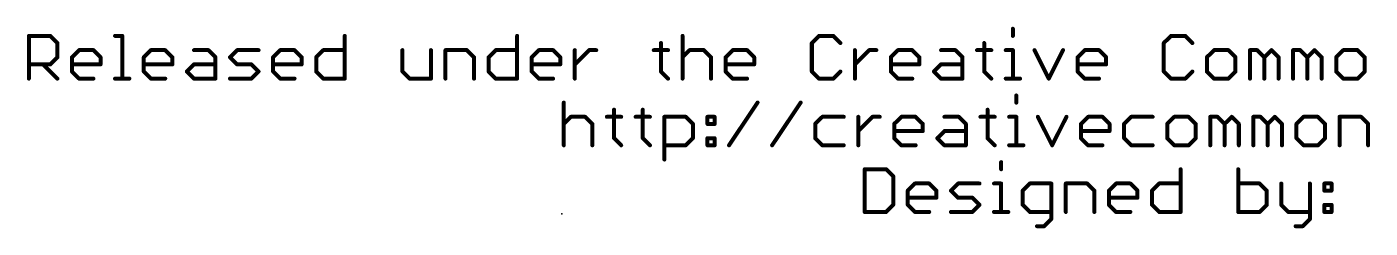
# Model space of a CAD drawing. Extents: x -74 to 33, y -13 to 31.
# Drawn here: x -73.7 to -22.6, y -13.2 to -5.6 of the extents above; entities that cross this region are included whole.
import ezdxf

# ---------------------------------------------------------------- set-up
doc = ezdxf.new("R2010")
doc.units = 0
doc.layers.add('23', color=53, linetype='CONTINUOUS')
doc.layers.add('27', color=253, linetype='CONTINUOUS')

msp = doc.modelspace()

# ---------------------------------------------------------------- linework, layer by layer
at = {"layer": '23'}
msp.add_point((-53.34, -12.7), dxfattribs=at)
at = {"layer": '27', "const_width": 0.1524}
for points in [[(-36.2038, -5.6456), (-36.2038, -5.9168)], [(-73.5838, -7.5438), (-73.5838, -5.9168)], [(-73.5838, -5.9168), (-72.7703, -5.9168)], [(-72.7703, -5.9168), (-72.4991, -6.188)], [(-72.4991, -6.188), (-72.4991, -6.7303)], [(-70.3095, -5.9168), (-70.0383, -5.9168)], [(-70.0383, -5.9168), (-70.0383, -7.5438)], [(-61.5848, -5.9168), (-61.5848, -7.5438)], [(-55.0361, -5.9168), (-55.0361, -7.5438)], [(-49.5739, -6.188), (-49.5739, -7.2726)], [(-48.7536, -5.9168), (-48.7536, -7.5438)], [(-43.571, -5.9168), (-43.8421, -6.188)], [(-43.8421, -6.188), (-43.8421, -7.2726)], [(-43.0286, -5.9168), (-43.571, -5.9168)], [(-42.7575, -6.188), (-43.0286, -5.9168)], [(-37.2952, -6.188), (-37.2952, -7.2726)], [(-30.2009, -5.9168), (-30.472, -6.188)], [(-30.472, -6.188), (-30.472, -7.2726)], [(-29.6585, -5.9168), (-30.2009, -5.9168)], [(-29.3874, -6.188), (-29.6585, -5.9168)], [(-71.9466, -6.7303), (-71.6755, -6.4591)], [(-71.6755, -6.4591), (-71.1332, -6.4591)], [(-71.1332, -6.4591), (-70.862, -6.7303)], [(-69.2181, -6.7303), (-68.9469, -6.4591)], [(-68.9469, -6.4591), (-68.4046, -6.4591)], [(-68.4046, -6.4591), (-68.1334, -6.7303)], [(-67.3097, -6.4591), (-66.7674, -6.4591)], [(-66.7674, -6.4591), (-66.4962, -6.7303)], [(-65.9437, -6.7303), (-65.6726, -6.4591)], [(-65.6726, -6.4591), (-64.8591, -6.4591)], [(-64.3066, -6.7303), (-64.0354, -6.4591)], [(-64.0354, -6.4591), (-63.4931, -6.4591)], [(-63.4931, -6.4591), (-63.2219, -6.7303)], [(-62.6694, -6.7303), (-62.3983, -6.4591)], [(-62.3983, -6.4591), (-61.5848, -6.4591)], [(-59.3951, -6.4591), (-59.3951, -7.2726)], [(-58.3105, -7.5438), (-58.3105, -6.4591)], [(-57.758, -7.5438), (-57.758, -6.4591)], [(-57.758, -6.4591), (-56.9445, -6.4591)], [(-56.9445, -6.4591), (-56.6733, -6.7303)], [(-56.1208, -6.7303), (-55.8496, -6.4591)], [(-55.8496, -6.4591), (-55.0361, -6.4591)], [(-54.4836, -6.7303), (-54.2125, -6.4591)], [(-54.2125, -6.4591), (-53.6701, -6.4591)], [(-53.6701, -6.4591), (-53.399, -6.7303)], [(-52.8465, -7.5438), (-52.8465, -6.4591)], [(-52.8465, -7.0015), (-52.3042, -6.4591)], [(-52.3042, -6.4591), (-52.033, -6.4591)], [(-49.845, -6.4591), (-49.3027, -6.4591)], [(-48.7536, -6.7303), (-48.4824, -6.4591)], [(-48.4824, -6.4591), (-47.9401, -6.4591)], [(-47.9401, -6.4591), (-47.6689, -6.7303)], [(-47.1164, -6.7303), (-46.8453, -6.4591)], [(-46.8453, -6.4591), (-46.3029, -6.4591)], [(-46.3029, -6.4591), (-46.0318, -6.7303)], [(-42.205, -7.5438), (-42.205, -6.4591)], [(-42.205, -7.0015), (-41.6626, -6.4591)], [(-41.6626, -6.4591), (-41.3915, -6.4591)], [(-40.8407, -6.7303), (-40.5695, -6.4591)], [(-40.5695, -6.4591), (-40.0272, -6.4591)], [(-40.0272, -6.4591), (-39.756, -6.7303)], [(-38.9324, -6.4591), (-38.39, -6.4591)], [(-38.39, -6.4591), (-38.1189, -6.7303)], [(-37.5664, -6.4591), (-37.024, -6.4591)], [(-36.4749, -6.4591), (-36.2038, -6.4591)], [(-36.2038, -6.4591), (-36.2038, -7.5438)], [(-35.3835, -6.4591), (-34.8412, -7.5438)], [(-34.8412, -7.5438), (-34.2988, -6.4591)], [(-33.7463, -6.7303), (-33.4752, -6.4591)], [(-33.4752, -6.4591), (-32.9328, -6.4591)], [(-32.9328, -6.4591), (-32.6617, -6.7303)], [(-28.5637, -6.4591), (-28.8349, -6.7303)], [(-28.0214, -6.4591), (-28.5637, -6.4591)], [(-27.7502, -6.7303), (-28.0214, -6.4591)], [(-27.1977, -7.5438), (-27.1977, -6.4591)], [(-27.1977, -6.4591), (-26.9265, -6.4591)], [(-26.9265, -6.4591), (-26.6554, -6.7303)], [(-26.6554, -6.7303), (-26.3842, -6.4591)], [(-26.3842, -6.4591), (-26.113, -6.7303)], [(-25.5606, -7.5438), (-25.5606, -6.4591)], [(-25.5606, -6.4591), (-25.2894, -6.4591)], [(-25.2894, -6.4591), (-25.0182, -6.7303)], [(-25.0182, -6.7303), (-24.7471, -6.4591)], [(-24.7471, -6.4591), (-24.4759, -6.7303)], [(-23.6522, -6.4591), (-23.9234, -6.7303)], [(-23.1099, -6.4591), (-23.6522, -6.4591)], [(-22.8387, -6.7303), (-23.1099, -6.4591)], [(-72.7703, -7.0015), (-73.5838, -7.0015)], [(-73.0415, -7.0015), (-72.4991, -7.5438)], [(-72.4991, -6.7303), (-72.7703, -7.0015)], [(-71.9466, -7.2726), (-71.9466, -6.7303)], [(-70.862, -7.0015), (-71.9466, -7.0015)], [(-70.862, -6.7303), (-70.862, -7.0015)], [(-69.2181, -7.2726), (-69.2181, -6.7303)], [(-68.1334, -7.0015), (-69.2181, -7.0015)], [(-68.1334, -6.7303), (-68.1334, -7.0015)], [(-67.5809, -7.2726), (-67.3097, -7.0015)], [(-67.3097, -7.0015), (-66.4962, -7.0015)], [(-66.4962, -6.7303), (-66.4962, -7.5438)], [(-65.6726, -7.0015), (-65.9437, -6.7303)], [(-65.1302, -7.0015), (-65.6726, -7.0015)], [(-64.8591, -7.2726), (-65.1302, -7.0015)], [(-64.3066, -7.2726), (-64.3066, -6.7303)], [(-63.2219, -7.0015), (-64.3066, -7.0015)], [(-63.2219, -6.7303), (-63.2219, -7.0015)], [(-62.6694, -7.2726), (-62.6694, -6.7303)], [(-56.6733, -6.7303), (-56.6733, -7.5438)], [(-56.1208, -7.2726), (-56.1208, -6.7303)], [(-54.4836, -7.2726), (-54.4836, -6.7303)], [(-53.399, -7.0015), (-54.4836, -7.0015)], [(-53.399, -6.7303), (-53.399, -7.0015)], [(-47.6689, -6.7303), (-47.6689, -7.5438)], [(-47.1164, -7.2726), (-47.1164, -6.7303)], [(-46.0318, -7.0015), (-47.1164, -7.0015)], [(-46.0318, -6.7303), (-46.0318, -7.0015)], [(-40.8407, -7.2726), (-40.8407, -6.7303)], [(-39.756, -7.0015), (-40.8407, -7.0015)], [(-39.756, -6.7303), (-39.756, -7.0015)], [(-39.2035, -7.2726), (-38.9324, -7.0015)], [(-38.9324, -7.0015), (-38.1189, -7.0015)], [(-38.1189, -6.7303), (-38.1189, -7.5438)], [(-33.7463, -7.2726), (-33.7463, -6.7303)], [(-32.6617, -7.0015), (-33.7463, -7.0015)], [(-32.6617, -6.7303), (-32.6617, -7.0015)], [(-28.8349, -6.7303), (-28.8349, -7.2726)], [(-27.7502, -7.2726), (-27.7502, -6.7303)], [(-26.6554, -6.7303), (-26.6554, -7.5438)], [(-26.113, -6.7303), (-26.113, -7.5438)], [(-25.0182, -6.7303), (-25.0182, -7.5438)], [(-24.4759, -6.7303), (-24.4759, -7.5438)], [(-23.9234, -6.7303), (-23.9234, -7.2726)], [(-22.8387, -7.2726), (-22.8387, -6.7303)], [(-71.6755, -7.5438), (-71.9466, -7.2726)], [(-71.1332, -7.5438), (-71.6755, -7.5438)], [(-70.3095, -7.5438), (-69.7672, -7.5438)], [(-68.9469, -7.5438), (-69.2181, -7.2726)], [(-68.4046, -7.5438), (-68.9469, -7.5438)], [(-67.3097, -7.5438), (-67.5809, -7.2726)], [(-66.4962, -7.5438), (-67.3097, -7.5438)], [(-65.9437, -7.5438), (-65.1302, -7.5438)], [(-65.1302, -7.5438), (-64.8591, -7.2726)], [(-64.0354, -7.5438), (-64.3066, -7.2726)], [(-63.4931, -7.5438), (-64.0354, -7.5438)], [(-62.3983, -7.5438), (-62.6694, -7.2726)], [(-61.5848, -7.5438), (-62.3983, -7.5438)], [(-59.3951, -7.2726), (-59.124, -7.5438)], [(-59.124, -7.5438), (-58.3105, -7.5438)], [(-55.8496, -7.5438), (-56.1208, -7.2726)], [(-55.0361, -7.5438), (-55.8496, -7.5438)], [(-54.2125, -7.5438), (-54.4836, -7.2726)], [(-53.6701, -7.5438), (-54.2125, -7.5438)], [(-49.5739, -7.2726), (-49.3027, -7.5438)], [(-46.8453, -7.5438), (-47.1164, -7.2726)], [(-46.3029, -7.5438), (-46.8453, -7.5438)], [(-43.8421, -7.2726), (-43.571, -7.5438)], [(-43.571, -7.5438), (-43.0286, -7.5438)], [(-43.0286, -7.5438), (-42.7575, -7.2726)], [(-40.5695, -7.5438), (-40.8407, -7.2726)], [(-40.0272, -7.5438), (-40.5695, -7.5438)], [(-38.9324, -7.5438), (-39.2035, -7.2726)], [(-38.1189, -7.5438), (-38.9324, -7.5438)], [(-37.2952, -7.2726), (-37.024, -7.5438)], [(-36.4749, -7.5438), (-35.9326, -7.5438)], [(-33.4752, -7.5438), (-33.7463, -7.2726)], [(-32.9328, -7.5438), (-33.4752, -7.5438)], [(-30.472, -7.2726), (-30.2009, -7.5438)], [(-30.2009, -7.5438), (-29.6585, -7.5438)], [(-29.6585, -7.5438), (-29.3874, -7.2726)], [(-28.8349, -7.2726), (-28.5637, -7.5438)], [(-28.5637, -7.5438), (-28.0214, -7.5438)], [(-28.0214, -7.5438), (-27.7502, -7.2726)], [(-23.9234, -7.2726), (-23.6522, -7.5438)], [(-23.6522, -7.5438), (-23.1099, -7.5438)], [(-23.1099, -7.5438), (-22.8387, -7.2726)], [(-36.0754, -8.1856), (-36.0754, -8.4568)], [(-53.2638, -8.4568), (-53.2638, -10.0838)], [(-51.3555, -8.728), (-51.3555, -9.8126)], [(-50.264, -8.728), (-50.264, -9.8126)], [(-46.988, -10.0838), (-45.9034, -8.4568)], [(-45.3509, -10.0838), (-44.2662, -8.4568)], [(-37.1668, -8.728), (-37.1668, -9.8126)], [(-53.2638, -9.2703), (-52.9926, -8.9991)], [(-52.9926, -8.9991), (-52.4503, -8.9991)], [(-52.4503, -8.9991), (-52.1791, -9.2703)], [(-51.6266, -8.9991), (-51.0843, -8.9991)], [(-50.5352, -8.9991), (-49.9929, -8.9991)], [(-49.4438, -10.6261), (-49.4438, -8.9991)], [(-49.4438, -8.9991), (-48.6303, -8.9991)], [(-48.6303, -8.9991), (-48.3591, -9.2703)], [(-47.8066, -8.9991), (-47.5355, -8.9991)], [(-47.8066, -9.2703), (-47.8066, -8.9991)], [(-47.5355, -8.9991), (-47.5355, -9.2703)], [(-43.4426, -8.9991), (-43.7137, -9.2703)], [(-42.6291, -8.9991), (-43.4426, -8.9991)], [(-42.0766, -10.0838), (-42.0766, -8.9991)], [(-42.0766, -9.5415), (-41.5342, -8.9991)], [(-41.5342, -8.9991), (-41.2631, -8.9991)], [(-40.7123, -9.2703), (-40.4411, -8.9991)], [(-40.4411, -8.9991), (-39.8988, -8.9991)], [(-39.8988, -8.9991), (-39.6276, -9.2703)], [(-38.804, -8.9991), (-38.2616, -8.9991)], [(-38.2616, -8.9991), (-37.9905, -9.2703)], [(-37.438, -8.9991), (-36.8956, -8.9991)], [(-36.3465, -8.9991), (-36.0754, -8.9991)], [(-36.0754, -8.9991), (-36.0754, -10.0838)], [(-35.2551, -8.9991), (-34.7128, -10.0838)], [(-34.7128, -10.0838), (-34.1704, -8.9991)], [(-33.6179, -9.2703), (-33.3468, -8.9991)], [(-33.3468, -8.9991), (-32.8044, -8.9991)], [(-32.8044, -8.9991), (-32.5333, -9.2703)], [(-31.7096, -8.9991), (-31.9808, -9.2703)], [(-30.8961, -8.9991), (-31.7096, -8.9991)], [(-30.0724, -8.9991), (-30.3436, -9.2703)], [(-29.5301, -8.9991), (-30.0724, -8.9991)], [(-29.259, -9.2703), (-29.5301, -8.9991)], [(-28.7065, -10.0838), (-28.7065, -8.9991)], [(-28.7065, -8.9991), (-28.4353, -8.9991)], [(-28.4353, -8.9991), (-28.1641, -9.2703)], [(-28.1641, -9.2703), (-27.893, -8.9991)], [(-27.893, -8.9991), (-27.6218, -9.2703)], [(-27.0693, -10.0838), (-27.0693, -8.9991)], [(-27.0693, -8.9991), (-26.7981, -8.9991)], [(-26.7981, -8.9991), (-26.527, -9.2703)], [(-26.527, -9.2703), (-26.2558, -8.9991)], [(-26.2558, -8.9991), (-25.9846, -9.2703)], [(-25.161, -8.9991), (-25.4321, -9.2703)], [(-24.6187, -8.9991), (-25.161, -8.9991)], [(-24.3475, -9.2703), (-24.6187, -8.9991)], [(-23.795, -10.0838), (-23.795, -8.9991)], [(-23.795, -8.9991), (-22.9815, -8.9991)], [(-22.9815, -8.9991), (-22.7103, -9.2703)], [(-52.1791, -9.2703), (-52.1791, -10.0838)], [(-48.3591, -9.2703), (-48.3591, -9.8126)], [(-47.5355, -9.2703), (-47.8066, -9.2703)], [(-43.7137, -9.2703), (-43.7137, -9.8126)], [(-40.7123, -9.8126), (-40.7123, -9.2703)], [(-39.6276, -9.5415), (-40.7123, -9.5415)], [(-39.6276, -9.2703), (-39.6276, -9.5415)], [(-39.0751, -9.8126), (-38.804, -9.5415)], [(-38.804, -9.5415), (-37.9905, -9.5415)], [(-37.9905, -9.2703), (-37.9905, -10.0838)], [(-33.6179, -9.8126), (-33.6179, -9.2703)], [(-32.5333, -9.5415), (-33.6179, -9.5415)], [(-32.5333, -9.2703), (-32.5333, -9.5415)], [(-31.9808, -9.2703), (-31.9808, -9.8126)], [(-30.3436, -9.2703), (-30.3436, -9.8126)], [(-29.259, -9.8126), (-29.259, -9.2703)], [(-28.1641, -9.2703), (-28.1641, -10.0838)], [(-27.6218, -9.2703), (-27.6218, -10.0838)], [(-26.527, -9.2703), (-26.527, -10.0838)], [(-25.9846, -9.2703), (-25.9846, -10.0838)], [(-25.4321, -9.2703), (-25.4321, -9.8126)], [(-24.3475, -9.8126), (-24.3475, -9.2703)], [(-22.7103, -9.2703), (-22.7103, -10.0838)], [(-51.3555, -9.8126), (-51.0843, -10.0838)], [(-50.264, -9.8126), (-49.9929, -10.0838)], [(-48.6303, -10.0838), (-49.4438, -10.0838)], [(-48.3591, -9.8126), (-48.6303, -10.0838)], [(-47.8066, -9.8126), (-47.5355, -9.8126)], [(-47.8066, -10.0838), (-47.8066, -9.8126)], [(-47.5355, -10.0838), (-47.8066, -10.0838)], [(-47.5355, -9.8126), (-47.5355, -10.0838)], [(-43.7137, -9.8126), (-43.4426, -10.0838)], [(-43.4426, -10.0838), (-42.6291, -10.0838)], [(-40.4411, -10.0838), (-40.7123, -9.8126)], [(-39.8988, -10.0838), (-40.4411, -10.0838)], [(-38.804, -10.0838), (-39.0751, -9.8126)], [(-37.9905, -10.0838), (-38.804, -10.0838)], [(-37.1668, -9.8126), (-36.8956, -10.0838)], [(-36.3465, -10.0838), (-35.8042, -10.0838)], [(-33.3468, -10.0838), (-33.6179, -9.8126)], [(-32.8044, -10.0838), (-33.3468, -10.0838)], [(-31.9808, -9.8126), (-31.7096, -10.0838)], [(-31.7096, -10.0838), (-30.8961, -10.0838)], [(-30.3436, -9.8126), (-30.0724, -10.0838)], [(-30.0724, -10.0838), (-29.5301, -10.0838)], [(-29.5301, -10.0838), (-29.259, -9.8126)], [(-25.4321, -9.8126), (-25.161, -10.0838)], [(-25.161, -10.0838), (-24.6187, -10.0838)], [(-24.6187, -10.0838), (-24.3475, -9.8126)], [(-36.6512, -10.7256), (-36.6512, -10.9968)], [(-41.8338, -10.9968), (-41.8338, -12.6238)], [(-41.0203, -10.9968), (-41.8338, -10.9968)], [(-40.7491, -11.268), (-41.0203, -10.9968)], [(-40.7491, -12.3526), (-40.7491, -11.268)], [(-29.8348, -10.9968), (-29.8348, -12.6238)], [(-27.6451, -10.9968), (-27.6451, -12.6238)], [(-40.1966, -11.8103), (-39.9255, -11.5391)], [(-40.1966, -12.3526), (-40.1966, -11.8103)], [(-39.9255, -11.5391), (-39.3832, -11.5391)], [(-39.3832, -11.5391), (-39.112, -11.8103)], [(-39.112, -11.8103), (-39.112, -12.0815)], [(-38.5595, -11.8103), (-38.2883, -11.5391)], [(-38.2883, -12.0815), (-38.5595, -11.8103)], [(-38.2883, -11.5391), (-37.4748, -11.5391)], [(-36.9223, -11.5391), (-36.6512, -11.5391)], [(-36.6512, -11.5391), (-36.6512, -12.6238)], [(-35.5597, -11.5391), (-35.8309, -11.8103)], [(-35.8309, -11.8103), (-35.8309, -12.3526)], [(-34.7462, -11.5391), (-35.5597, -11.5391)], [(-34.7462, -12.895), (-34.7462, -11.5391)], [(-34.1937, -12.6238), (-34.1937, -11.5391)], [(-34.1937, -11.5391), (-33.3802, -11.5391)], [(-33.3802, -11.5391), (-33.1091, -11.8103)], [(-33.1091, -11.8103), (-33.1091, -12.6238)], [(-32.5566, -11.8103), (-32.2854, -11.5391)], [(-32.5566, -12.3526), (-32.5566, -11.8103)], [(-32.2854, -11.5391), (-31.7431, -11.5391)], [(-31.7431, -11.5391), (-31.4719, -11.8103)], [(-31.4719, -11.8103), (-31.4719, -12.0815)], [(-30.9194, -11.8103), (-30.6483, -11.5391)], [(-30.9194, -12.3526), (-30.9194, -11.8103)], [(-30.6483, -11.5391), (-29.8348, -11.5391)], [(-26.8316, -11.5391), (-27.6451, -11.5391)], [(-26.5605, -11.8103), (-26.8316, -11.5391)], [(-26.5605, -12.3526), (-26.5605, -11.8103)], [(-26.008, -11.5391), (-26.008, -12.3526)], [(-24.9233, -11.5391), (-24.9233, -12.895)], [(-24.3708, -11.5391), (-24.0996, -11.5391)], [(-24.3708, -11.8103), (-24.3708, -11.5391)], [(-24.0996, -11.8103), (-24.3708, -11.8103)], [(-24.0996, -11.5391), (-24.0996, -11.8103)], [(-39.112, -12.0815), (-40.1966, -12.0815)], [(-37.746, -12.0815), (-38.2883, -12.0815)], [(-37.4748, -12.3526), (-37.746, -12.0815)], [(-31.4719, -12.0815), (-32.5566, -12.0815)], [(-41.8338, -12.6238), (-41.0203, -12.6238)], [(-41.0203, -12.6238), (-40.7491, -12.3526)], [(-39.9255, -12.6238), (-40.1966, -12.3526)], [(-39.3832, -12.6238), (-39.9255, -12.6238)], [(-38.5595, -12.6238), (-37.746, -12.6238)], [(-37.746, -12.6238), (-37.4748, -12.3526)], [(-36.9223, -12.6238), (-36.38, -12.6238)], [(-35.8309, -12.3526), (-35.5597, -12.6238)], [(-35.5597, -12.6238), (-34.7462, -12.6238)], [(-32.2854, -12.6238), (-32.5566, -12.3526)], [(-31.7431, -12.6238), (-32.2854, -12.6238)], [(-30.6483, -12.6238), (-30.9194, -12.3526)], [(-29.8348, -12.6238), (-30.6483, -12.6238)], [(-27.6451, -12.6238), (-26.8316, -12.6238)], [(-26.8316, -12.6238), (-26.5605, -12.3526)], [(-26.008, -12.3526), (-25.7368, -12.6238)], [(-25.7368, -12.6238), (-24.9233, -12.6238)], [(-24.3708, -12.3526), (-24.0996, -12.3526)], [(-24.3708, -12.6238), (-24.3708, -12.3526)], [(-24.0996, -12.6238), (-24.3708, -12.6238)], [(-24.0996, -12.3526), (-24.0996, -12.6238)], [(-35.2886, -13.1661), (-35.0174, -13.1661)], [(-35.0174, -13.1661), (-34.7462, -12.895)], [(-25.1945, -13.1661), (-25.4656, -13.1661)], [(-24.9233, -12.895), (-25.1945, -13.1661)]]:
    msp.add_lwpolyline(points, dxfattribs=at)
at = {"layer": '27', "const_width": 0.0762}
for points in [[(-36.1657, -5.6456, 1), (-36.2419, -5.6456)], [(-73.5457, -5.9168, 1), (-73.6219, -5.9168)], [(-73.5838, -5.8787, 1), (-73.5838, -5.9549)], [(-72.7434, -5.8899, 1), (-72.7972, -5.9438)], [(-72.7703, -5.9549, 1), (-72.7703, -5.8787)], [(-72.461, -6.188, 1), (-72.5372, -6.188)], [(-72.5261, -6.2149, 1), (-72.4722, -6.161)], [(-70.3095, -5.8787, 1), (-70.3095, -5.9549)], [(-70.0002, -5.9168, 1), (-70.0764, -5.9168)], [(-70.0383, -5.9549, 1), (-70.0383, -5.8787)], [(-61.5467, -5.9168, 1), (-61.6229, -5.9168)], [(-54.998, -5.9168, 1), (-55.0742, -5.9168)], [(-49.5358, -6.188, 1), (-49.612, -6.188)], [(-48.7155, -5.9168, 1), (-48.7917, -5.9168)], [(-43.8691, -6.161, 1), (-43.8152, -6.2149)], [(-43.804, -6.188, 1), (-43.8802, -6.188)], [(-43.571, -5.8787, 1), (-43.571, -5.9549)], [(-43.544, -5.9438, 1), (-43.5979, -5.8899)], [(-43.0017, -5.8899, 1), (-43.0556, -5.9438)], [(-43.0286, -5.9549, 1), (-43.0286, -5.8787)], [(-42.7844, -6.2149, 1), (-42.7305, -6.161)], [(-37.2571, -6.188, 1), (-37.3333, -6.188)], [(-36.2419, -5.9168, 1), (-36.1657, -5.9168)], [(-30.499, -6.161, 1), (-30.4451, -6.2149)], [(-30.4339, -6.188, 1), (-30.5101, -6.188)], [(-30.2009, -5.8787, 1), (-30.2009, -5.9549)], [(-30.1739, -5.9438, 1), (-30.2278, -5.8899)], [(-29.6316, -5.8899, 1), (-29.6855, -5.9438)], [(-29.6585, -5.9549, 1), (-29.6585, -5.8787)], [(-29.4143, -6.2149, 1), (-29.3604, -6.161)], [(-71.6755, -6.421, 1), (-71.6755, -6.4972)], [(-71.6485, -6.4861, 1), (-71.7024, -6.4322)], [(-71.1062, -6.4322, 1), (-71.1601, -6.4861)], [(-71.1332, -6.4972, 1), (-71.1332, -6.421)], [(-68.9469, -6.421, 1), (-68.9469, -6.4972)], [(-68.9199, -6.4861, 1), (-68.9738, -6.4322)], [(-68.3776, -6.4322, 1), (-68.4315, -6.4861)], [(-68.4046, -6.4972, 1), (-68.4046, -6.421)], [(-67.3097, -6.421, 1), (-67.3097, -6.4972)], [(-66.7405, -6.4322, 1), (-66.7943, -6.4861)], [(-66.7674, -6.4972, 1), (-66.7674, -6.421)], [(-65.6726, -6.421, 1), (-65.6726, -6.4972)], [(-65.6456, -6.4861, 1), (-65.6995, -6.4322)], [(-64.8591, -6.4972, 1), (-64.8591, -6.421)], [(-64.0354, -6.421, 1), (-64.0354, -6.4972)], [(-64.0085, -6.4861, 1), (-64.0624, -6.4322)], [(-63.4661, -6.4322, 1), (-63.52, -6.4861)], [(-63.4931, -6.4972, 1), (-63.4931, -6.421)], [(-62.3983, -6.421, 1), (-62.3983, -6.4972)], [(-62.3713, -6.4861, 1), (-62.4252, -6.4322)], [(-61.5848, -6.4972, 1), (-61.5848, -6.421)], [(-59.357, -6.4591, 1), (-59.4332, -6.4591)], [(-58.2724, -6.4591, 1), (-58.3486, -6.4591)], [(-57.7199, -6.4591, 1), (-57.7961, -6.4591)], [(-57.758, -6.421, 1), (-57.758, -6.4972)], [(-56.9175, -6.4322, 1), (-56.9714, -6.4861)], [(-56.9445, -6.4972, 1), (-56.9445, -6.421)], [(-55.8496, -6.421, 1), (-55.8496, -6.4972)], [(-55.8227, -6.4861, 1), (-55.8766, -6.4322)], [(-55.0361, -6.4972, 1), (-55.0361, -6.421)], [(-54.2125, -6.421, 1), (-54.2125, -6.4972)], [(-54.1855, -6.4861, 1), (-54.2394, -6.4322)], [(-53.6432, -6.4322, 1), (-53.6971, -6.4861)], [(-53.6701, -6.4972, 1), (-53.6701, -6.421)], [(-52.8084, -6.4591, 1), (-52.8846, -6.4591)], [(-52.3042, -6.421, 1), (-52.3042, -6.4972)], [(-52.2772, -6.4861, 1), (-52.3311, -6.4322)], [(-52.033, -6.4972, 1), (-52.033, -6.421)], [(-49.845, -6.421, 1), (-49.845, -6.4972)], [(-49.3027, -6.4972, 1), (-49.3027, -6.421)], [(-48.4824, -6.421, 1), (-48.4824, -6.4972)], [(-48.4555, -6.4861, 1), (-48.5094, -6.4322)], [(-47.9132, -6.4322, 1), (-47.967, -6.4861)], [(-47.9401, -6.4972, 1), (-47.9401, -6.421)], [(-46.8453, -6.421, 1), (-46.8453, -6.4972)], [(-46.8183, -6.4861, 1), (-46.8722, -6.4322)], [(-46.276, -6.4322, 1), (-46.3299, -6.4861)], [(-46.3029, -6.4972, 1), (-46.3029, -6.421)], [(-42.1669, -6.4591, 1), (-42.2431, -6.4591)], [(-41.6626, -6.421, 1), (-41.6626, -6.4972)], [(-41.6357, -6.4861, 1), (-41.6896, -6.4322)], [(-41.3915, -6.4972, 1), (-41.3915, -6.421)], [(-40.5695, -6.421, 1), (-40.5695, -6.4972)], [(-40.5426, -6.4861, 1), (-40.5965, -6.4322)], [(-40.0002, -6.4322, 1), (-40.0541, -6.4861)], [(-40.0272, -6.4972, 1), (-40.0272, -6.421)], [(-38.9324, -6.421, 1), (-38.9324, -6.4972)], [(-38.3631, -6.4322, 1), (-38.417, -6.4861)], [(-38.39, -6.4972, 1), (-38.39, -6.421)], [(-37.5664, -6.421, 1), (-37.5664, -6.4972)], [(-37.024, -6.4972, 1), (-37.024, -6.421)], [(-36.4749, -6.421, 1), (-36.4749, -6.4972)], [(-36.1657, -6.4591, 1), (-36.2419, -6.4591)], [(-36.2038, -6.4972, 1), (-36.2038, -6.421)], [(-35.3494, -6.4421, 1), (-35.4176, -6.4762)], [(-34.2648, -6.4762, 1), (-34.3329, -6.4421)], [(-33.4752, -6.421, 1), (-33.4752, -6.4972)], [(-33.4482, -6.4861, 1), (-33.5021, -6.4322)], [(-32.9059, -6.4322, 1), (-32.9598, -6.4861)], [(-32.9328, -6.4972, 1), (-32.9328, -6.421)], [(-28.5637, -6.421, 1), (-28.5637, -6.4972)], [(-28.5368, -6.4861, 1), (-28.5906, -6.4322)], [(-27.9944, -6.4322, 1), (-28.0483, -6.4861)], [(-28.0214, -6.4972, 1), (-28.0214, -6.421)], [(-27.1596, -6.4591, 1), (-27.2358, -6.4591)], [(-27.1977, -6.421, 1), (-27.1977, -6.4972)], [(-26.8996, -6.4322, 1), (-26.9535, -6.4861)], [(-26.9265, -6.4972, 1), (-26.9265, -6.421)], [(-26.3573, -6.4322, 1), (-26.4112, -6.4861)], [(-26.3573, -6.4861, 1), (-26.4112, -6.4322)], [(-25.5225, -6.4591, 1), (-25.5987, -6.4591)], [(-25.5606, -6.421, 1), (-25.5606, -6.4972)], [(-25.2624, -6.4322, 1), (-25.3163, -6.4861)], [(-25.2894, -6.4972, 1), (-25.2894, -6.421)], [(-24.7201, -6.4322, 1), (-24.774, -6.4861)], [(-24.7201, -6.4861, 1), (-24.774, -6.4322)], [(-23.6522, -6.421, 1), (-23.6522, -6.4972)], [(-23.6253, -6.4861, 1), (-23.6792, -6.4322)], [(-23.083, -6.4322, 1), (-23.1368, -6.4861)], [(-23.1099, -6.4972, 1), (-23.1099, -6.421)], [(-73.5838, -6.9634, 1), (-73.5838, -7.0396)], [(-73.0145, -6.9745, 1), (-73.0684, -7.0284)], [(-72.7972, -6.9745, 1), (-72.7434, -7.0284)], [(-72.7703, -7.0396, 1), (-72.7703, -6.9634)], [(-72.5372, -6.7303, 1), (-72.461, -6.7303)], [(-72.4722, -6.7572, 1), (-72.5261, -6.7034)], [(-71.9085, -6.7303, 1), (-71.9847, -6.7303)], [(-71.9736, -6.7034, 1), (-71.9197, -6.7572)], [(-71.9466, -6.9634, 1), (-71.9466, -7.0396)], [(-70.8239, -6.7303, 1), (-70.9001, -6.7303)], [(-70.9001, -7.0015, 1), (-70.8239, -7.0015)], [(-70.8889, -6.7572, 1), (-70.835, -6.7034)], [(-70.862, -7.0396, 1), (-70.862, -6.9634)], [(-69.18, -6.7303, 1), (-69.2562, -6.7303)], [(-69.2181, -6.9634, 1), (-69.2181, -7.0396)], [(-69.245, -6.7034, 1), (-69.1911, -6.7572)], [(-68.0953, -6.7303, 1), (-68.1715, -6.7303)], [(-68.1715, -7.0015, 1), (-68.0953, -7.0015)], [(-68.1603, -6.7572, 1), (-68.1064, -6.7034)], [(-68.1334, -7.0396, 1), (-68.1334, -6.9634)], [(-67.3097, -6.9634, 1), (-67.3097, -7.0396)], [(-67.2828, -7.0284, 1), (-67.3367, -6.9745)], [(-66.4581, -6.7303, 1), (-66.5343, -6.7303)], [(-66.5232, -6.7572, 1), (-66.4693, -6.7034)], [(-66.4962, -7.0396, 1), (-66.4962, -6.9634)], [(-65.9168, -6.7034, 1), (-65.9707, -6.7572)], [(-65.9707, -6.7034, 1), (-65.9168, -6.7572)], [(-65.6726, -6.9634, 1), (-65.6726, -7.0396)], [(-65.6995, -7.0284, 1), (-65.6456, -6.9745)], [(-65.1033, -6.9745, 1), (-65.1572, -7.0284)], [(-65.1302, -7.0396, 1), (-65.1302, -6.9634)], [(-64.2685, -6.7303, 1), (-64.3447, -6.7303)], [(-64.3066, -6.9634, 1), (-64.3066, -7.0396)], [(-64.3335, -6.7034, 1), (-64.2796, -6.7572)], [(-63.1838, -6.7303, 1), (-63.26, -6.7303)], [(-63.26, -7.0015, 1), (-63.1838, -7.0015)], [(-63.2489, -6.7572, 1), (-63.195, -6.7034)], [(-63.2219, -7.0396, 1), (-63.2219, -6.9634)], [(-62.6313, -6.7303, 1), (-62.7075, -6.7303)], [(-62.6964, -6.7034, 1), (-62.6425, -6.7572)], [(-56.6352, -6.7303, 1), (-56.7114, -6.7303)], [(-56.7002, -6.7572, 1), (-56.6464, -6.7034)], [(-56.0827, -6.7303, 1), (-56.1589, -6.7303)], [(-56.1477, -6.7034, 1), (-56.0939, -6.7572)], [(-54.4455, -6.7303, 1), (-54.5217, -6.7303)], [(-54.5106, -6.7034, 1), (-54.4567, -6.7572)], [(-54.4836, -6.9634, 1), (-54.4836, -7.0396)], [(-53.3609, -6.7303, 1), (-53.4371, -6.7303)], [(-53.4371, -7.0015, 1), (-53.3609, -7.0015)], [(-53.4259, -6.7572, 1), (-53.372, -6.7034)], [(-53.399, -7.0396, 1), (-53.399, -6.9634)], [(-52.8734, -6.9745, 1), (-52.8195, -7.0284)], [(-48.7805, -6.7034, 1), (-48.7267, -6.7572)], [(-47.6308, -6.7303, 1), (-47.707, -6.7303)], [(-47.6959, -6.7572, 1), (-47.642, -6.7034)], [(-47.0783, -6.7303, 1), (-47.1545, -6.7303)], [(-47.1434, -6.7034, 1), (-47.0895, -6.7572)], [(-47.1164, -6.9634, 1), (-47.1164, -7.0396)], [(-45.9937, -6.7303, 1), (-46.0699, -6.7303)], [(-46.0699, -7.0015, 1), (-45.9937, -7.0015)], [(-46.0587, -6.7572, 1), (-46.0048, -6.7034)], [(-46.0318, -7.0396, 1), (-46.0318, -6.9634)], [(-42.2319, -6.9745, 1), (-42.178, -7.0284)], [(-40.8026, -6.7303, 1), (-40.8788, -6.7303)], [(-40.8407, -6.9634, 1), (-40.8407, -7.0396)], [(-40.8676, -6.7034, 1), (-40.8137, -6.7572)], [(-39.7179, -6.7303, 1), (-39.7941, -6.7303)], [(-39.7941, -7.0015, 1), (-39.7179, -7.0015)], [(-39.783, -6.7572, 1), (-39.7291, -6.7034)], [(-39.756, -7.0396, 1), (-39.756, -6.9634)], [(-38.9324, -6.9634, 1), (-38.9324, -7.0396)], [(-38.9054, -7.0284, 1), (-38.9593, -6.9745)], [(-38.0808, -6.7303, 1), (-38.157, -6.7303)], [(-38.1458, -6.7572, 1), (-38.0919, -6.7034)], [(-38.1189, -7.0396, 1), (-38.1189, -6.9634)], [(-33.7082, -6.7303, 1), (-33.7844, -6.7303)], [(-33.7733, -6.7034, 1), (-33.7194, -6.7572)], [(-33.7463, -6.9634, 1), (-33.7463, -7.0396)], [(-32.6236, -6.7303, 1), (-32.6998, -6.7303)], [(-32.6998, -7.0015, 1), (-32.6236, -7.0015)], [(-32.6886, -6.7572, 1), (-32.6347, -6.7034)], [(-32.6617, -7.0396, 1), (-32.6617, -6.9634)], [(-28.7968, -6.7303, 1), (-28.873, -6.7303)], [(-28.8618, -6.7034, 1), (-28.8079, -6.7572)], [(-27.7121, -6.7303, 1), (-27.7883, -6.7303)], [(-27.7771, -6.7572, 1), (-27.7233, -6.7034)], [(-26.6173, -6.7303, 1), (-26.6935, -6.7303)], [(-26.6823, -6.7034, 1), (-26.6284, -6.7572)], [(-26.6823, -6.7572, 1), (-26.6284, -6.7034)], [(-26.0749, -6.7303, 1), (-26.1511, -6.7303)], [(-26.14, -6.7572, 1), (-26.0861, -6.7034)], [(-24.9801, -6.7303, 1), (-25.0563, -6.7303)], [(-25.0452, -6.7034, 1), (-24.9913, -6.7572)], [(-25.0452, -6.7572, 1), (-24.9913, -6.7034)], [(-24.4378, -6.7303, 1), (-24.514, -6.7303)], [(-24.5028, -6.7572, 1), (-24.4489, -6.7034)], [(-23.8853, -6.7303, 1), (-23.9615, -6.7303)], [(-23.9503, -6.7034, 1), (-23.8965, -6.7572)], [(-22.8006, -6.7303, 1), (-22.8768, -6.7303)], [(-22.8657, -6.7572, 1), (-22.8118, -6.7034)], [(-73.6219, -7.5438, 1), (-73.5457, -7.5438)], [(-72.5261, -7.5707, 1), (-72.4722, -7.5169)], [(-71.9197, -7.2457, 1), (-71.9736, -7.2996)], [(-71.9847, -7.2726, 1), (-71.9085, -7.2726)], [(-71.6755, -7.5057, 1), (-71.6755, -7.5819)], [(-71.7024, -7.5707, 1), (-71.6485, -7.5169)], [(-71.1332, -7.5819, 1), (-71.1332, -7.5057)], [(-70.3095, -7.5057, 1), (-70.3095, -7.5819)], [(-70.0764, -7.5438, 1), (-70.0002, -7.5438)], [(-69.7672, -7.5819, 1), (-69.7672, -7.5057)], [(-69.1911, -7.2457, 1), (-69.245, -7.2996)], [(-69.2562, -7.2726, 1), (-69.18, -7.2726)], [(-68.9469, -7.5057, 1), (-68.9469, -7.5819)], [(-68.9738, -7.5707, 1), (-68.9199, -7.5169)], [(-68.4046, -7.5819, 1), (-68.4046, -7.5057)], [(-67.554, -7.2457, 1), (-67.6078, -7.2996)], [(-67.6078, -7.2457, 1), (-67.554, -7.2996)], [(-67.3097, -7.5057, 1), (-67.3097, -7.5819)], [(-67.3367, -7.5707, 1), (-67.2828, -7.5169)], [(-66.5343, -7.5438, 1), (-66.4581, -7.5438)], [(-66.4962, -7.5819, 1), (-66.4962, -7.5057)], [(-65.9437, -7.5057, 1), (-65.9437, -7.5819)], [(-65.1572, -7.5169, 1), (-65.1033, -7.5707)], [(-65.1302, -7.5819, 1), (-65.1302, -7.5057)], [(-64.8321, -7.2996, 1), (-64.886, -7.2457)], [(-64.886, -7.2996, 1), (-64.8321, -7.2457)], [(-64.2796, -7.2457, 1), (-64.3335, -7.2996)], [(-64.3447, -7.2726, 1), (-64.2685, -7.2726)], [(-64.0354, -7.5057, 1), (-64.0354, -7.5819)], [(-64.0624, -7.5707, 1), (-64.0085, -7.5169)], [(-63.4931, -7.5819, 1), (-63.4931, -7.5057)], [(-62.6425, -7.2457, 1), (-62.6964, -7.2996)], [(-62.7075, -7.2726, 1), (-62.6313, -7.2726)], [(-62.3983, -7.5057, 1), (-62.3983, -7.5819)], [(-62.4252, -7.5707, 1), (-62.3713, -7.5169)], [(-61.6229, -7.5438, 1), (-61.5467, -7.5438)], [(-61.5848, -7.5819, 1), (-61.5848, -7.5057)], [(-59.3682, -7.2457, 1), (-59.4221, -7.2996)], [(-59.4332, -7.2726, 1), (-59.357, -7.2726)], [(-59.124, -7.5057, 1), (-59.124, -7.5819)], [(-59.1509, -7.5707, 1), (-59.097, -7.5169)], [(-58.3486, -7.5438, 1), (-58.2724, -7.5438)], [(-58.3105, -7.5819, 1), (-58.3105, -7.5057)], [(-57.7961, -7.5438, 1), (-57.7199, -7.5438)], [(-56.7114, -7.5438, 1), (-56.6352, -7.5438)], [(-56.0939, -7.2457, 1), (-56.1477, -7.2996)], [(-56.1589, -7.2726, 1), (-56.0827, -7.2726)], [(-55.8496, -7.5057, 1), (-55.8496, -7.5819)], [(-55.8766, -7.5707, 1), (-55.8227, -7.5169)], [(-55.0742, -7.5438, 1), (-54.998, -7.5438)], [(-55.0361, -7.5819, 1), (-55.0361, -7.5057)], [(-54.4567, -7.2457, 1), (-54.5106, -7.2996)], [(-54.5217, -7.2726, 1), (-54.4455, -7.2726)], [(-54.2125, -7.5057, 1), (-54.2125, -7.5819)], [(-54.2394, -7.5707, 1), (-54.1855, -7.5169)], [(-53.6701, -7.5819, 1), (-53.6701, -7.5057)], [(-52.8846, -7.5438, 1), (-52.8084, -7.5438)], [(-49.5469, -7.2457, 1), (-49.6008, -7.2996)], [(-49.612, -7.2726, 1), (-49.5358, -7.2726)], [(-49.3296, -7.5707, 1), (-49.2758, -7.5169)], [(-48.7917, -7.5438, 1), (-48.7155, -7.5438)], [(-47.707, -7.5438, 1), (-47.6308, -7.5438)], [(-47.0895, -7.2457, 1), (-47.1434, -7.2996)], [(-47.1545, -7.2726, 1), (-47.0783, -7.2726)], [(-46.8453, -7.5057, 1), (-46.8453, -7.5819)], [(-46.8722, -7.5707, 1), (-46.8183, -7.5169)], [(-46.3029, -7.5819, 1), (-46.3029, -7.5057)], [(-43.8152, -7.2457, 1), (-43.8691, -7.2996)], [(-43.8802, -7.2726, 1), (-43.804, -7.2726)], [(-43.571, -7.5057, 1), (-43.571, -7.5819)], [(-43.5979, -7.5707, 1), (-43.544, -7.5169)], [(-43.0556, -7.5169, 1), (-43.0017, -7.5707)], [(-43.0286, -7.5819, 1), (-43.0286, -7.5057)], [(-42.7305, -7.2996, 1), (-42.7844, -7.2457)], [(-42.2431, -7.5438, 1), (-42.1669, -7.5438)], [(-40.8137, -7.2457, 1), (-40.8676, -7.2996)], [(-40.8788, -7.2726, 1), (-40.8026, -7.2726)], [(-40.5695, -7.5057, 1), (-40.5695, -7.5819)], [(-40.5965, -7.5707, 1), (-40.5426, -7.5169)], [(-40.0272, -7.5819, 1), (-40.0272, -7.5057)], [(-39.1766, -7.2457, 1), (-39.2305, -7.2996)], [(-39.2305, -7.2457, 1), (-39.1766, -7.2996)], [(-38.9324, -7.5057, 1), (-38.9324, -7.5819)], [(-38.9593, -7.5707, 1), (-38.9054, -7.5169)], [(-38.157, -7.5438, 1), (-38.0808, -7.5438)], [(-38.1189, -7.5819, 1), (-38.1189, -7.5057)], [(-37.2683, -7.2457, 1), (-37.3221, -7.2996)], [(-37.3333, -7.2726, 1), (-37.2571, -7.2726)], [(-37.051, -7.5707, 1), (-36.9971, -7.5169)], [(-36.4749, -7.5057, 1), (-36.4749, -7.5819)], [(-36.2419, -7.5438, 1), (-36.1657, -7.5438)], [(-35.9326, -7.5819, 1), (-35.9326, -7.5057)], [(-34.8752, -7.5268, 1), (-34.8071, -7.5608)], [(-34.8752, -7.5608, 1), (-34.8071, -7.5268)], [(-33.7194, -7.2457, 1), (-33.7733, -7.2996)], [(-33.7844, -7.2726, 1), (-33.7082, -7.2726)], [(-33.4752, -7.5057, 1), (-33.4752, -7.5819)], [(-33.5021, -7.5707, 1), (-33.4482, -7.5169)], [(-32.9328, -7.5819, 1), (-32.9328, -7.5057)], [(-30.4451, -7.2457, 1), (-30.499, -7.2996)], [(-30.5101, -7.2726, 1), (-30.4339, -7.2726)], [(-30.2009, -7.5057, 1), (-30.2009, -7.5819)], [(-30.2278, -7.5707, 1), (-30.1739, -7.5169)], [(-29.6855, -7.5169, 1), (-29.6316, -7.5707)], [(-29.6585, -7.5819, 1), (-29.6585, -7.5057)], [(-29.3604, -7.2996, 1), (-29.4143, -7.2457)], [(-28.8079, -7.2457, 1), (-28.8618, -7.2996)], [(-28.873, -7.2726, 1), (-28.7968, -7.2726)], [(-28.5637, -7.5057, 1), (-28.5637, -7.5819)], [(-28.5906, -7.5707, 1), (-28.5368, -7.5169)], [(-28.0483, -7.5169, 1), (-27.9944, -7.5707)], [(-28.0214, -7.5819, 1), (-28.0214, -7.5057)], [(-27.7883, -7.2726, 1), (-27.7121, -7.2726)], [(-27.7233, -7.2996, 1), (-27.7771, -7.2457)], [(-27.2358, -7.5438, 1), (-27.1596, -7.5438)], [(-26.6935, -7.5438, 1), (-26.6173, -7.5438)], [(-26.1511, -7.5438, 1), (-26.0749, -7.5438)], [(-25.5987, -7.5438, 1), (-25.5225, -7.5438)], [(-25.0563, -7.5438, 1), (-24.9801, -7.5438)], [(-24.514, -7.5438, 1), (-24.4378, -7.5438)], [(-23.8965, -7.2457, 1), (-23.9503, -7.2996)], [(-23.9615, -7.2726, 1), (-23.8853, -7.2726)], [(-23.6522, -7.5057, 1), (-23.6522, -7.5819)], [(-23.6792, -7.5707, 1), (-23.6253, -7.5169)], [(-23.1368, -7.5169, 1), (-23.083, -7.5707)], [(-23.1099, -7.5819, 1), (-23.1099, -7.5057)], [(-22.8768, -7.2726, 1), (-22.8006, -7.2726)], [(-22.8118, -7.2996, 1), (-22.8657, -7.2457)], [(-36.0373, -8.1856, 1), (-36.1135, -8.1856)], [(-53.2257, -8.4568, 1), (-53.3019, -8.4568)], [(-51.3174, -8.728, 1), (-51.3936, -8.728)], [(-50.2259, -8.728, 1), (-50.3021, -8.728)], [(-45.8717, -8.4779, 1), (-45.9351, -8.4357)], [(-44.2345, -8.4779, 1), (-44.2979, -8.4357)], [(-37.1287, -8.728, 1), (-37.2049, -8.728)], [(-36.1135, -8.4568, 1), (-36.0373, -8.4568)], [(-52.9926, -8.961, 1), (-52.9926, -9.0372)], [(-52.9657, -9.0261, 1), (-53.0196, -8.9722)], [(-52.4234, -8.9722, 1), (-52.4772, -9.0261)], [(-52.4503, -9.0372, 1), (-52.4503, -8.961)], [(-51.6266, -8.961, 1), (-51.6266, -9.0372)], [(-51.0843, -9.0372, 1), (-51.0843, -8.961)], [(-50.5352, -8.961, 1), (-50.5352, -9.0372)], [(-49.9929, -9.0372, 1), (-49.9929, -8.961)], [(-49.4057, -8.9991, 1), (-49.4819, -8.9991)], [(-49.4438, -8.961, 1), (-49.4438, -9.0372)], [(-48.6033, -8.9722, 1), (-48.6572, -9.0261)], [(-48.6303, -9.0372, 1), (-48.6303, -8.961)], [(-47.8066, -8.961, 1), (-47.8066, -9.0372)], [(-47.7685, -8.9991, 1), (-47.8447, -8.9991)], [(-47.4974, -8.9991, 1), (-47.5736, -8.9991)], [(-47.5355, -9.0372, 1), (-47.5355, -8.961)], [(-43.4426, -8.961, 1), (-43.4426, -9.0372)], [(-43.4156, -9.0261, 1), (-43.4695, -8.9722)], [(-42.6291, -9.0372, 1), (-42.6291, -8.961)], [(-42.0385, -8.9991, 1), (-42.1147, -8.9991)], [(-41.5342, -8.961, 1), (-41.5342, -9.0372)], [(-41.5073, -9.0261, 1), (-41.5612, -8.9722)], [(-41.2631, -9.0372, 1), (-41.2631, -8.961)], [(-40.4411, -8.961, 1), (-40.4411, -9.0372)], [(-40.4142, -9.0261, 1), (-40.468, -8.9722)], [(-39.8718, -8.9722, 1), (-39.9257, -9.0261)], [(-39.8988, -9.0372, 1), (-39.8988, -8.961)], [(-38.804, -8.961, 1), (-38.804, -9.0372)], [(-38.2347, -8.9722, 1), (-38.2886, -9.0261)], [(-38.2616, -9.0372, 1), (-38.2616, -8.961)], [(-37.438, -8.961, 1), (-37.438, -9.0372)], [(-36.8956, -9.0372, 1), (-36.8956, -8.961)], [(-36.3465, -8.961, 1), (-36.3465, -9.0372)], [(-36.0373, -8.9991, 1), (-36.1135, -8.9991)], [(-36.0754, -9.0372, 1), (-36.0754, -8.961)], [(-35.221, -8.9821, 1), (-35.2892, -9.0162)], [(-34.1363, -9.0162, 1), (-34.2045, -8.9821)], [(-33.3468, -8.961, 1), (-33.3468, -9.0372)], [(-33.3198, -9.0261, 1), (-33.3737, -8.9722)], [(-32.7775, -8.9722, 1), (-32.8314, -9.0261)], [(-32.8044, -9.0372, 1), (-32.8044, -8.961)], [(-31.7096, -8.961, 1), (-31.7096, -9.0372)], [(-31.6827, -9.0261, 1), (-31.7365, -8.9722)], [(-30.8961, -9.0372, 1), (-30.8961, -8.961)], [(-30.0724, -8.961, 1), (-30.0724, -9.0372)], [(-30.0455, -9.0261, 1), (-30.0994, -8.9722)], [(-29.5032, -8.9722, 1), (-29.5571, -9.0261)], [(-29.5301, -9.0372, 1), (-29.5301, -8.961)], [(-28.6684, -8.9991, 1), (-28.7446, -8.9991)], [(-28.7065, -8.961, 1), (-28.7065, -9.0372)], [(-28.4084, -8.9722, 1), (-28.4622, -9.0261)], [(-28.4353, -9.0372, 1), (-28.4353, -8.961)], [(-27.866, -8.9722, 1), (-27.9199, -9.0261)], [(-27.866, -9.0261, 1), (-27.9199, -8.9722)], [(-27.0312, -8.9991, 1), (-27.1074, -8.9991)], [(-27.0693, -8.961, 1), (-27.0693, -9.0372)], [(-26.7712, -8.9722, 1), (-26.8251, -9.0261)], [(-26.7981, -9.0372, 1), (-26.7981, -8.961)], [(-26.2289, -8.9722, 1), (-26.2827, -9.0261)], [(-26.2289, -9.0261, 1), (-26.2827, -8.9722)], [(-25.161, -8.961, 1), (-25.161, -9.0372)], [(-25.134, -9.0261, 1), (-25.1879, -8.9722)], [(-24.5917, -8.9722, 1), (-24.6456, -9.0261)], [(-24.6187, -9.0372, 1), (-24.6187, -8.961)], [(-23.7569, -8.9991, 1), (-23.8331, -8.9991)], [(-23.795, -8.961, 1), (-23.795, -9.0372)], [(-22.9546, -8.9722, 1), (-23.0084, -9.0261)], [(-22.9815, -9.0372, 1), (-22.9815, -8.961)], [(-53.2907, -9.2434, 1), (-53.2369, -9.2972)], [(-52.141, -9.2703, 1), (-52.2172, -9.2703)], [(-52.2061, -9.2972, 1), (-52.1522, -9.2434)], [(-48.321, -9.2703, 1), (-48.3972, -9.2703)], [(-48.3861, -9.2972, 1), (-48.3322, -9.2434)], [(-47.8066, -9.2322, 1), (-47.8066, -9.3084)], [(-47.8447, -9.2703, 1), (-47.7685, -9.2703)], [(-47.5736, -9.2703, 1), (-47.4974, -9.2703)], [(-47.5355, -9.3084, 1), (-47.5355, -9.2322)], [(-43.6756, -9.2703, 1), (-43.7518, -9.2703)], [(-43.7407, -9.2434, 1), (-43.6868, -9.2972)], [(-42.1035, -9.5145, 1), (-42.0496, -9.5684)], [(-40.6742, -9.2703, 1), (-40.7504, -9.2703)], [(-40.7123, -9.5034, 1), (-40.7123, -9.5796)], [(-40.7392, -9.2434, 1), (-40.6853, -9.2972)], [(-39.5895, -9.2703, 1), (-39.6657, -9.2703)], [(-39.6657, -9.5415, 1), (-39.5895, -9.5415)], [(-39.6546, -9.2972, 1), (-39.6007, -9.2434)], [(-39.6276, -9.5796, 1), (-39.6276, -9.5034)], [(-38.804, -9.5034, 1), (-38.804, -9.5796)], [(-38.777, -9.5684, 1), (-38.8309, -9.5145)], [(-37.9524, -9.2703, 1), (-38.0286, -9.2703)], [(-38.0174, -9.2972, 1), (-37.9635, -9.2434)], [(-37.9905, -9.5796, 1), (-37.9905, -9.5034)], [(-33.5798, -9.2703, 1), (-33.656, -9.2703)], [(-33.6449, -9.2434, 1), (-33.591, -9.2972)], [(-33.6179, -9.5034, 1), (-33.6179, -9.5796)], [(-32.4952, -9.2703, 1), (-32.5714, -9.2703)], [(-32.5714, -9.5415, 1), (-32.4952, -9.5415)], [(-32.5602, -9.2972, 1), (-32.5063, -9.2434)], [(-32.5333, -9.5796, 1), (-32.5333, -9.5034)], [(-31.9427, -9.2703, 1), (-32.0189, -9.2703)], [(-32.0077, -9.2434, 1), (-31.9538, -9.2972)], [(-30.3055, -9.2703, 1), (-30.3817, -9.2703)], [(-30.3706, -9.2434, 1), (-30.3167, -9.2972)], [(-29.2209, -9.2703, 1), (-29.2971, -9.2703)], [(-29.2859, -9.2972, 1), (-29.232, -9.2434)], [(-28.126, -9.2703, 1), (-28.2022, -9.2703)], [(-28.1911, -9.2434, 1), (-28.1372, -9.2972)], [(-28.1911, -9.2972, 1), (-28.1372, -9.2434)], [(-27.5837, -9.2703, 1), (-27.6599, -9.2703)], [(-27.6487, -9.2972, 1), (-27.5949, -9.2434)], [(-26.4889, -9.2703, 1), (-26.5651, -9.2703)], [(-26.5539, -9.2434, 1), (-26.5, -9.2972)], [(-26.5539, -9.2972, 1), (-26.5, -9.2434)], [(-25.9465, -9.2703, 1), (-26.0227, -9.2703)], [(-26.0116, -9.2972, 1), (-25.9577, -9.2434)], [(-25.394, -9.2703, 1), (-25.4702, -9.2703)], [(-25.4591, -9.2434, 1), (-25.4052, -9.2972)], [(-24.3094, -9.2703, 1), (-24.3856, -9.2703)], [(-24.3744, -9.2972, 1), (-24.3205, -9.2434)], [(-22.6722, -9.2703, 1), (-22.7484, -9.2703)], [(-22.7373, -9.2972, 1), (-22.6834, -9.2434)], [(-53.3019, -10.0838, 1), (-53.2257, -10.0838)], [(-52.2172, -10.0838, 1), (-52.141, -10.0838)], [(-51.3285, -9.7857, 1), (-51.3824, -9.8396)], [(-51.3936, -9.8126, 1), (-51.3174, -9.8126)], [(-51.1113, -10.1107, 1), (-51.0574, -10.0569)], [(-50.2371, -9.7857, 1), (-50.291, -9.8396)], [(-50.3021, -9.8126, 1), (-50.2259, -9.8126)], [(-50.0198, -10.1107, 1), (-49.9659, -10.0569)], [(-49.4438, -10.0457, 1), (-49.4438, -10.1219)], [(-48.6572, -10.0569, 1), (-48.6033, -10.1107)], [(-48.6303, -10.1219, 1), (-48.6303, -10.0457)], [(-48.3972, -9.8126, 1), (-48.321, -9.8126)], [(-48.3322, -9.8396, 1), (-48.386, -9.7857)], [(-47.8066, -9.7745, 1), (-47.8066, -9.8507)], [(-47.7685, -9.8126, 1), (-47.8447, -9.8126)], [(-47.8066, -10.0457, 1), (-47.8066, -10.1219)], [(-47.8447, -10.0838, 1), (-47.7685, -10.0838)], [(-47.4974, -9.8126, 1), (-47.5736, -9.8126)], [(-47.5736, -10.0838, 1), (-47.4974, -10.0838)], [(-47.5355, -9.8507, 1), (-47.5355, -9.7745)], [(-47.5355, -10.1219, 1), (-47.5355, -10.0457)], [(-47.0197, -10.0627, 1), (-46.9563, -10.1049)], [(-45.3826, -10.0627, 1), (-45.3192, -10.1049)], [(-43.6868, -9.7857, 1), (-43.7407, -9.8396)], [(-43.7518, -9.8126, 1), (-43.6756, -9.8126)], [(-43.4426, -10.0457, 1), (-43.4426, -10.1219)], [(-43.4695, -10.1107, 1), (-43.4156, -10.0569)], [(-42.6291, -10.1219, 1), (-42.6291, -10.0457)], [(-42.1147, -10.0838, 1), (-42.0385, -10.0838)], [(-40.6853, -9.7857, 1), (-40.7392, -9.8396)], [(-40.7504, -9.8126, 1), (-40.6742, -9.8126)], [(-40.4411, -10.0457, 1), (-40.4411, -10.1219)], [(-40.468, -10.1107, 1), (-40.4142, -10.0569)], [(-39.8988, -10.1219, 1), (-39.8988, -10.0457)], [(-39.0482, -9.7857, 1), (-39.1021, -9.8396)], [(-39.1021, -9.7857, 1), (-39.0482, -9.8396)], [(-38.804, -10.0457, 1), (-38.804, -10.1219)], [(-38.8309, -10.1107, 1), (-38.777, -10.0569)], [(-38.0286, -10.0838, 1), (-37.9524, -10.0838)], [(-37.9905, -10.1219, 1), (-37.9905, -10.0457)], [(-37.1399, -9.7857, 1), (-37.1937, -9.8396)], [(-37.2049, -9.8126, 1), (-37.1287, -9.8126)], [(-36.9226, -10.1107, 1), (-36.8687, -10.0569)], [(-36.3465, -10.0457, 1), (-36.3465, -10.1219)], [(-36.1135, -10.0838, 1), (-36.0373, -10.0838)], [(-35.8042, -10.1219, 1), (-35.8042, -10.0457)], [(-34.7468, -10.0668, 1), (-34.6787, -10.1008)], [(-34.7468, -10.1008, 1), (-34.6787, -10.0668)], [(-33.591, -9.7857, 1), (-33.6449, -9.8396)], [(-33.656, -9.8126, 1), (-33.5798, -9.8126)], [(-33.3468, -10.0457, 1), (-33.3468, -10.1219)], [(-33.3737, -10.1107, 1), (-33.3198, -10.0569)], [(-32.8044, -10.1219, 1), (-32.8044, -10.0457)], [(-31.9538, -9.7857, 1), (-32.0077, -9.8396)], [(-32.0189, -9.8126, 1), (-31.9427, -9.8126)], [(-31.7096, -10.0457, 1), (-31.7096, -10.1219)], [(-31.7365, -10.1107, 1), (-31.6827, -10.0569)], [(-30.8961, -10.1219, 1), (-30.8961, -10.0457)], [(-30.3167, -9.7857, 1), (-30.3706, -9.8396)], [(-30.3817, -9.8126, 1), (-30.3055, -9.8126)], [(-30.0724, -10.0457, 1), (-30.0724, -10.1219)], [(-30.0994, -10.1107, 1), (-30.0455, -10.0569)], [(-29.5571, -10.0569, 1), (-29.5032, -10.1107)], [(-29.5301, -10.1219, 1), (-29.5301, -10.0457)], [(-29.2971, -9.8126, 1), (-29.2209, -9.8126)], [(-29.232, -9.8396, 1), (-29.2859, -9.7857)], [(-28.7446, -10.0838, 1), (-28.6684, -10.0838)], [(-28.2022, -10.0838, 1), (-28.126, -10.0838)], [(-27.6599, -10.0838, 1), (-27.5837, -10.0838)], [(-27.1074, -10.0838, 1), (-27.0312, -10.0838)], [(-26.5651, -10.0838, 1), (-26.4889, -10.0838)], [(-26.0227, -10.0838, 1), (-25.9465, -10.0838)], [(-25.4052, -9.7857, 1), (-25.4591, -9.8396)], [(-25.4702, -9.8126, 1), (-25.394, -9.8126)], [(-25.161, -10.0457, 1), (-25.161, -10.1219)], [(-25.1879, -10.1107, 1), (-25.134, -10.0569)], [(-24.6456, -10.0569, 1), (-24.5917, -10.1107)], [(-24.6187, -10.1219, 1), (-24.6187, -10.0457)], [(-24.3856, -9.8126, 1), (-24.3094, -9.8126)], [(-24.3205, -9.8396, 1), (-24.3744, -9.7857)], [(-23.8331, -10.0838, 1), (-23.7569, -10.0838)], [(-22.7484, -10.0838, 1), (-22.6722, -10.0838)], [(-49.4819, -10.6261, 1), (-49.4057, -10.6261)], [(-36.6131, -10.7256, 1), (-36.6893, -10.7256)], [(-41.7957, -10.9968, 1), (-41.8719, -10.9968)], [(-41.8338, -10.9587, 1), (-41.8338, -11.0349)], [(-40.9934, -10.9699, 1), (-41.0472, -11.0238)], [(-41.0203, -11.0349, 1), (-41.0203, -10.9587)], [(-40.711, -11.268, 1), (-40.7872, -11.268)], [(-40.7761, -11.2949, 1), (-40.7222, -11.241)], [(-36.6893, -10.9968, 1), (-36.6131, -10.9968)], [(-29.7967, -10.9968, 1), (-29.8729, -10.9968)], [(-27.607, -10.9968, 1), (-27.6832, -10.9968)], [(-40.1585, -11.8103, 1), (-40.2347, -11.8103)], [(-39.9255, -11.501, 1), (-39.9255, -11.5772)], [(-39.8985, -11.5661, 1), (-39.9524, -11.5122)], [(-39.3562, -11.5122, 1), (-39.4101, -11.5661)], [(-39.3832, -11.5772, 1), (-39.3832, -11.501)], [(-39.0739, -11.8103, 1), (-39.1501, -11.8103)], [(-38.5325, -11.7834, 1), (-38.5864, -11.8372)], [(-38.2883, -11.501, 1), (-38.2883, -11.5772)], [(-38.2614, -11.5661, 1), (-38.3153, -11.5122)], [(-37.4748, -11.5772, 1), (-37.4748, -11.501)], [(-36.9223, -11.501, 1), (-36.9223, -11.5772)], [(-36.6131, -11.5391, 1), (-36.6893, -11.5391)], [(-36.6512, -11.5772, 1), (-36.6512, -11.501)], [(-35.7928, -11.8103, 1), (-35.869, -11.8103)], [(-35.5597, -11.501, 1), (-35.5597, -11.5772)], [(-35.5328, -11.5661, 1), (-35.5867, -11.5122)], [(-34.7081, -11.5391, 1), (-34.7843, -11.5391)], [(-34.7462, -11.5772, 1), (-34.7462, -11.501)], [(-34.1556, -11.5391, 1), (-34.2318, -11.5391)], [(-34.1937, -11.501, 1), (-34.1937, -11.5772)], [(-33.3533, -11.5122, 1), (-33.4072, -11.5661)], [(-33.3802, -11.5772, 1), (-33.3802, -11.501)], [(-33.071, -11.8103, 1), (-33.1472, -11.8103)], [(-32.5185, -11.8103, 1), (-32.5947, -11.8103)], [(-32.2854, -11.501, 1), (-32.2854, -11.5772)], [(-32.2585, -11.5661, 1), (-32.3124, -11.5122)], [(-31.7161, -11.5122, 1), (-31.77, -11.5661)], [(-31.7431, -11.5772, 1), (-31.7431, -11.501)], [(-31.4338, -11.8103, 1), (-31.51, -11.8103)], [(-30.8813, -11.8103, 1), (-30.9575, -11.8103)], [(-30.6483, -11.501, 1), (-30.6483, -11.5772)], [(-30.6213, -11.5661, 1), (-30.6752, -11.5122)], [(-29.8348, -11.5772, 1), (-29.8348, -11.501)], [(-27.6451, -11.501, 1), (-27.6451, -11.5772)], [(-26.8047, -11.5122, 1), (-26.8586, -11.5661)], [(-26.8316, -11.5772, 1), (-26.8316, -11.501)], [(-26.5224, -11.8103, 1), (-26.5986, -11.8103)], [(-25.9699, -11.5391, 1), (-26.0461, -11.5391)], [(-24.8852, -11.5391, 1), (-24.9614, -11.5391)], [(-24.3708, -11.501, 1), (-24.3708, -11.5772)], [(-24.3327, -11.5391, 1), (-24.4089, -11.5391)], [(-24.3708, -11.7722, 1), (-24.3708, -11.8484)], [(-24.0615, -11.5391, 1), (-24.1377, -11.5391)], [(-24.0996, -11.5772, 1), (-24.0996, -11.501)], [(-24.0996, -11.8484, 1), (-24.0996, -11.7722)], [(-40.2236, -11.7834, 1), (-40.1697, -11.8372)], [(-40.1966, -12.0434, 1), (-40.1966, -12.1196)], [(-39.1501, -12.0815, 1), (-39.0739, -12.0815)], [(-39.1389, -11.8372, 1), (-39.085, -11.7834)], [(-39.112, -12.1196, 1), (-39.112, -12.0434)], [(-38.5864, -11.7834, 1), (-38.5325, -11.8372)], [(-38.2883, -12.0434, 1), (-38.2883, -12.1196)], [(-38.3153, -12.1084, 1), (-38.2614, -12.0545)], [(-37.7191, -12.0545, 1), (-37.7729, -12.1084)], [(-37.746, -12.1196, 1), (-37.746, -12.0434)], [(-35.8578, -11.7834, 1), (-35.804, -11.8372)], [(-33.136, -11.8372, 1), (-33.0821, -11.7834)], [(-32.5566, -12.0434, 1), (-32.5566, -12.1196)], [(-32.5835, -11.7834, 1), (-32.5296, -11.8372)], [(-31.51, -12.0815, 1), (-31.4338, -12.0815)], [(-31.4989, -11.8372, 1), (-31.445, -11.7834)], [(-31.4719, -12.1196, 1), (-31.4719, -12.0434)], [(-30.9464, -11.7834, 1), (-30.8925, -11.8372)], [(-26.5874, -11.8372, 1), (-26.5335, -11.7834)], [(-24.4089, -11.8103, 1), (-24.3327, -11.8103)], [(-24.1377, -11.8103, 1), (-24.0615, -11.8103)], [(-41.8338, -12.5857, 1), (-41.8338, -12.6619)], [(-41.8719, -12.6238, 1), (-41.7957, -12.6238)], [(-41.0472, -12.5969, 1), (-40.9934, -12.6507)], [(-41.0203, -12.6619, 1), (-41.0203, -12.5857)], [(-40.7872, -12.3526, 1), (-40.711, -12.3526)], [(-40.7222, -12.3796, 1), (-40.7761, -12.3257)], [(-40.1697, -12.3257, 1), (-40.2236, -12.3796)], [(-40.2347, -12.3526, 1), (-40.1585, -12.3526)], [(-39.9255, -12.5857, 1), (-39.9255, -12.6619)], [(-39.9524, -12.6507, 1), (-39.8985, -12.5969)], [(-39.3832, -12.6619, 1), (-39.3832, -12.5857)], [(-38.5595, -12.5857, 1), (-38.5595, -12.6619)], [(-37.7729, -12.5969, 1), (-37.7191, -12.6507)], [(-37.746, -12.6619, 1), (-37.746, -12.5857)], [(-37.4479, -12.3796, 1), (-37.5018, -12.3257)], [(-37.5018, -12.3796, 1), (-37.4479, -12.3257)], [(-36.9223, -12.5857, 1), (-36.9223, -12.6619)], [(-36.6893, -12.6238, 1), (-36.6131, -12.6238)], [(-36.38, -12.6619, 1), (-36.38, -12.5857)], [(-35.804, -12.3257, 1), (-35.8578, -12.3796)], [(-35.869, -12.3526, 1), (-35.7928, -12.3526)], [(-35.5597, -12.5857, 1), (-35.5597, -12.6619)], [(-35.5867, -12.6507, 1), (-35.5328, -12.5969)], [(-34.7462, -12.6619, 1), (-34.7462, -12.5857)], [(-34.2318, -12.6238, 1), (-34.1556, -12.6238)], [(-33.1472, -12.6238, 1), (-33.071, -12.6238)], [(-32.5296, -12.3257, 1), (-32.5835, -12.3796)], [(-32.5947, -12.3526, 1), (-32.5185, -12.3526)], [(-32.2854, -12.5857, 1), (-32.2854, -12.6619)], [(-32.3124, -12.6507, 1), (-32.2585, -12.5969)], [(-31.7431, -12.6619, 1), (-31.7431, -12.5857)], [(-30.8925, -12.3257, 1), (-30.9464, -12.3796)], [(-30.9575, -12.3526, 1), (-30.8813, -12.3526)], [(-30.6483, -12.5857, 1), (-30.6483, -12.6619)], [(-30.6752, -12.6507, 1), (-30.6213, -12.5969)], [(-29.8729, -12.6238, 1), (-29.7967, -12.6238)], [(-29.8348, -12.6619, 1), (-29.8348, -12.5857)], [(-27.6451, -12.5857, 1), (-27.6451, -12.6619)], [(-27.6832, -12.6238, 1), (-27.607, -12.6238)], [(-26.8586, -12.5969, 1), (-26.8047, -12.6507)], [(-26.8316, -12.6619, 1), (-26.8316, -12.5857)], [(-26.5986, -12.3526, 1), (-26.5224, -12.3526)], [(-26.5335, -12.3796, 1), (-26.5874, -12.3257)], [(-25.981, -12.3257, 1), (-26.0349, -12.3796)], [(-26.0461, -12.3526, 1), (-25.9699, -12.3526)], [(-25.7368, -12.5857, 1), (-25.7368, -12.6619)], [(-25.7637, -12.6507, 1), (-25.7099, -12.5969)], [(-24.9233, -12.6619, 1), (-24.9233, -12.5857)], [(-24.3708, -12.3145, 1), (-24.3708, -12.3907)], [(-24.3327, -12.3526, 1), (-24.4089, -12.3526)], [(-24.3708, -12.5857, 1), (-24.3708, -12.6619)], [(-24.4089, -12.6238, 1), (-24.3327, -12.6238)], [(-24.0615, -12.3526, 1), (-24.1377, -12.3526)], [(-24.1377, -12.6238, 1), (-24.0615, -12.6238)], [(-24.0996, -12.3907, 1), (-24.0996, -12.3145)], [(-24.0996, -12.6619, 1), (-24.0996, -12.5857)], [(-35.2886, -13.128, 1), (-35.2886, -13.2042)], [(-35.0443, -13.1392, 1), (-34.9905, -13.1931)], [(-35.0174, -13.2042, 1), (-35.0174, -13.128)], [(-34.7843, -12.895, 1), (-34.7081, -12.895)], [(-34.7193, -12.9219, 1), (-34.7732, -12.868)], [(-25.4656, -13.128, 1), (-25.4656, -13.2042)], [(-25.2214, -13.1392, 1), (-25.1675, -13.1931)], [(-25.1945, -13.2042, 1), (-25.1945, -13.128)], [(-24.9614, -12.895, 1), (-24.8852, -12.895)], [(-24.8964, -12.9219, 1), (-24.9502, -12.868)]]:
    msp.add_lwpolyline(points, format="xyb", dxfattribs=at)

doc.saveas('drawing.dxf')
